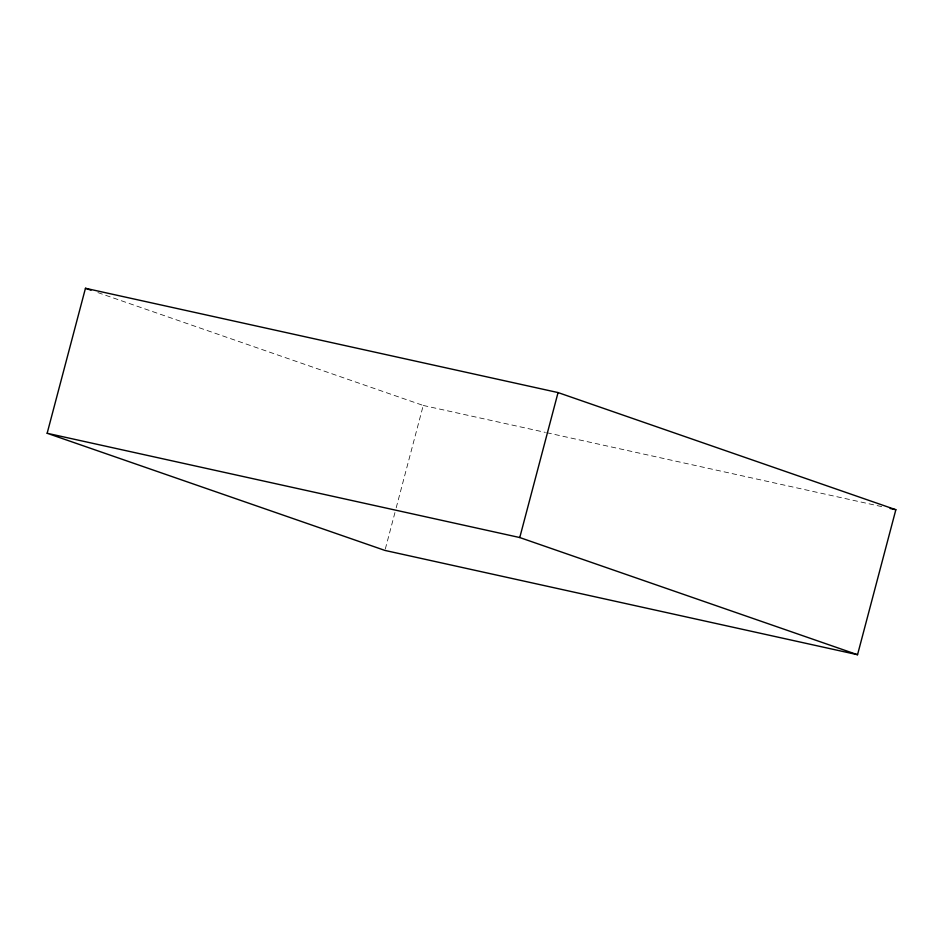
<?xml version="1.0" encoding="UTF-8"?>
<svg xmlns="http://www.w3.org/2000/svg" width="943" height="943" viewBox="0 0 943 943"><rect width="100%" height="100%" fill="white"/><g stroke="black" fill="none" stroke-linecap="round" stroke-linejoin="round"><path stroke-width="0.71" stroke-dasharray="4.71 3.54" d="M385.31 549.015L395.836 509.208M396.201 507.794L423.242 405.455L96.575 292.141M423.242 405.455L545.349 432.389M546.787 432.707L884.357 507.193"/><path stroke-width="1.41" d="M47.15 433.273L85.459 288.287L558.056 392.571L895.85 509.727L857.541 654.713L384.944 550.429L47.15 433.273L519.758 537.545L857.541 654.713M519.758 537.545L558.056 392.571M890.109 508.466L895.85 509.727M85.459 288.287L91.011 290.208"/></g></svg>
